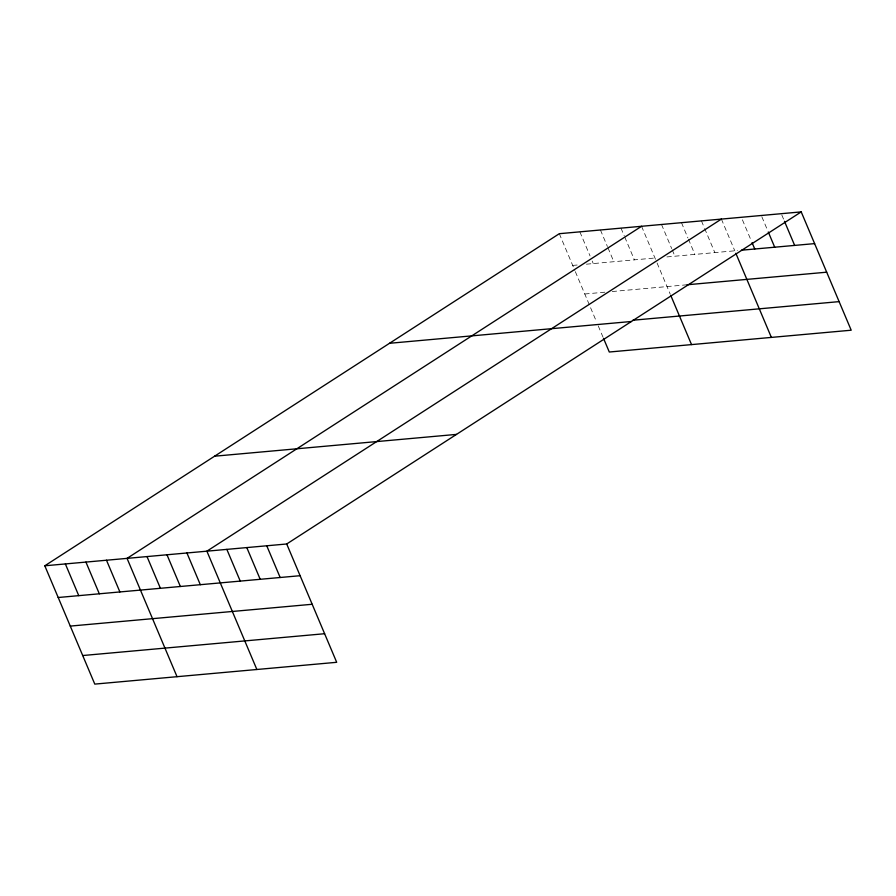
<?xml version="1.0" encoding="UTF-8"?>
<svg xmlns="http://www.w3.org/2000/svg" width="896" height="896" viewBox="0 0 896 896"><rect width="100%" height="100%" fill="white"/><g stroke="black" fill="none" stroke-linecap="round" stroke-linejoin="round"><path stroke-width="0.67" stroke-dasharray="4.48 3.36" d="M572.701 265.418L578.189 264.925M586.41 264.186L654.954 258.003M666.926 256.928L737.453 250.566M584.774 294L605.338 292.141M612.192 291.525L686.986 284.782M781.794 214.962L783.944 220.035M761.835 216.754L767.738 230.72M742.414 219.822L751.531 241.394M721.392 219.083L734.787 250.813M701.434 220.886L704.11 227.237M704.648 228.502L714.829 252.605M681.475 222.69L687.904 237.91M688.442 239.176L694.87 254.408M661.517 224.482L671.698 248.595M672.235 249.861L674.912 256.211M641.558 226.285L656.533 261.733M657.059 262.976L670.275 294.269M620.995 228.144L624.21 235.749M624.747 237.026L634.39 259.862M600.432 229.992L607.398 246.49M607.936 247.755L613.827 261.71M579.869 231.851L590.05 255.954M592.2 261.027L593.264 263.57M559.306 233.699L574.806 270.39M575.333 271.634L596.669 322.168M598.259 325.931L602.986 337.109"/><path stroke-width="1.34" d="M44.8 565.79L286.709 543.984L336.694 662.301L94.786 684.107L44.8 565.79L559.306 233.699L801.214 211.893L851.2 330.21L609.291 352.016L603.512 338.352M641.558 226.285L127.053 558.376L177.027 676.693M721.392 219.083L206.886 551.174L256.861 669.491M286.709 543.984L801.214 211.893M741.44 250.208L814.621 243.611M686.986 284.782L826.694 272.194M632.856 320.23L839.126 301.627M389.525 343.291L631.434 321.485M214.592 456.198L456.501 434.392M58.195 597.509L300.115 575.702M70.269 626.091L312.189 604.274M82.712 655.536L324.621 633.718M784.482 221.301L794.662 245.414M768.275 231.986L774.704 247.206M752.069 242.659L754.746 249.01M735.84 253.288L771.366 337.411M670.813 295.546L691.533 344.602M266.75 545.776L280.157 577.494M246.792 547.579L260.198 579.298M226.845 549.382L240.24 581.101M186.928 552.978L200.323 584.696M166.97 554.77L180.365 586.499M147.011 556.573L160.406 588.291M106.49 560.224L119.885 591.942M85.926 562.083L99.322 593.802M65.363 563.931L78.758 595.65"/></g></svg>
